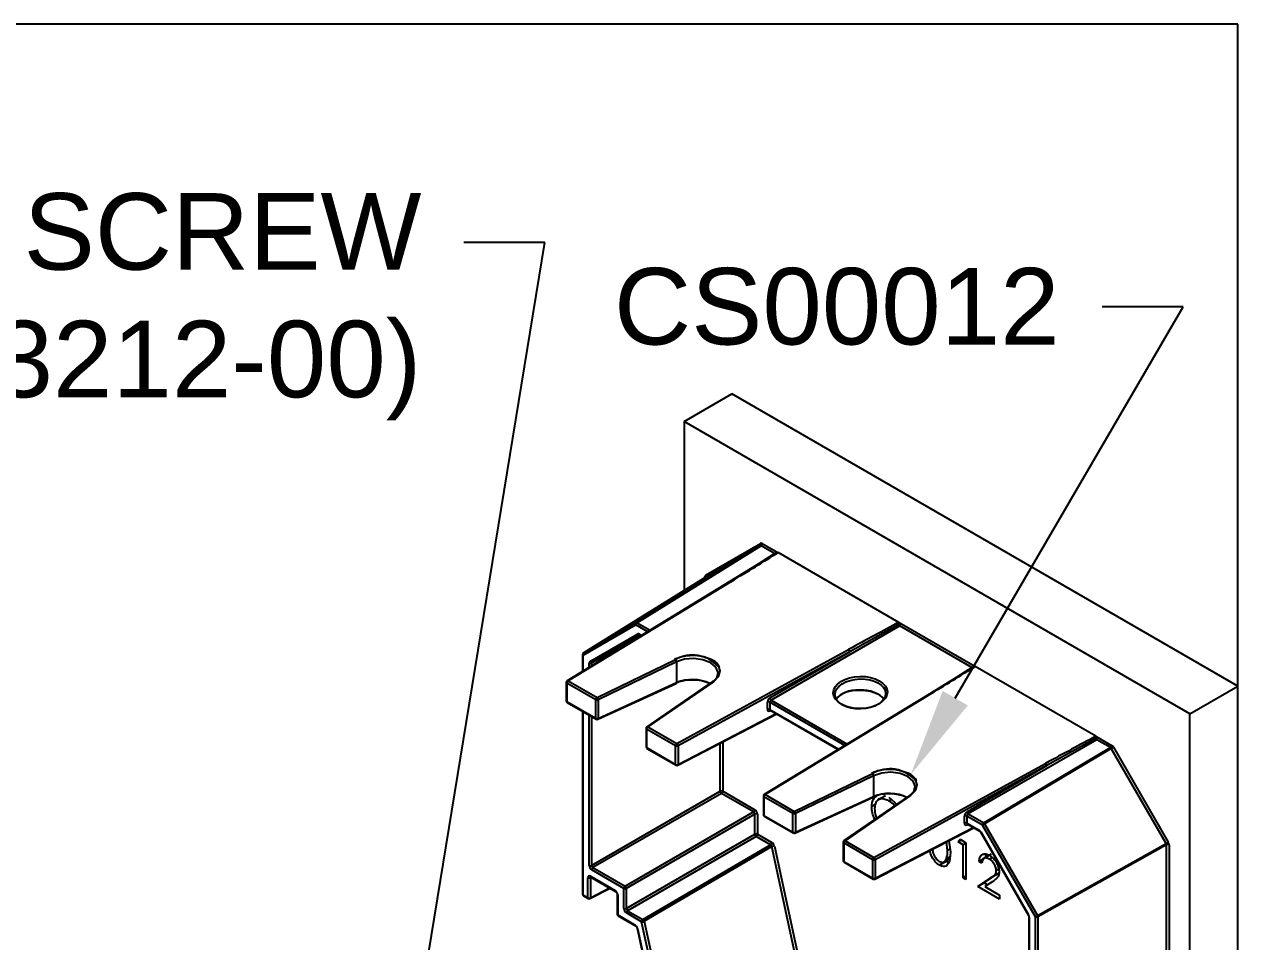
# Model space of a CAD drawing. Extents: x -3.1 to 9.8, y -8.5 to 0.
# Drawn here: x 4.767 to 7.903, y -2.37 to 0 of the extents above; entities that cross this region are included whole.
import ezdxf
from ezdxf import colors
from ezdxf.entities.mleader import LeaderData, LeaderLine
from ezdxf.math import Vec2, Vec3

# ---------------------------------------------------------------- set-up
doc = ezdxf.new("R2010")
doc.units = 0
doc.header["$LTSCALE"] = 0.5
doc.header["$MEASUREMENT"] = 0
doc.layers.add('End Cap', color=92, linetype='CONTINUOUS')
doc.layers.add('FAB DWG', color=221, linetype='CONTINUOUS')
doc.layers.add('Text-Unprinted', color=131, linetype='CONTINUOUS', plot=False)
doc.styles.add('LSAD_Standard', font='arial.ttf')

msp = doc.modelspace()

# ---------------------------------------------------------------- linework, layer by layer
at = {"layer": 'End Cap', "transparency": 16777216}
for p, q in [((6.4723, -1.0261), (6.5958, -0.9548)), ((7.9032, -1.7095), (6.5958, -0.9548)), ((6.4723, -1.0261), (6.4723, -1.4627)), ((7.7797, -1.7808), (6.4723, -1.0261)), ((6.3489, -1.5454), (6.6691, -1.3467)), ((6.6714, -1.3469), (6.3512, -1.5456)), ((6.6691, -1.3467), (6.5273, -1.4286)), ((6.5282, -1.4227), (6.67, -1.3408)), ((6.6691, -1.3467), (6.6714, -1.3469)), ((6.7064, -1.3671), (6.6714, -1.3469)), ((6.6746, -1.3412), (6.7145, -1.3643)), ((6.7128, -1.3645), (6.5911, -1.4395)), ((6.6498, -1.4033), (6.7064, -1.3671)), ((6.7093, -1.3667), (6.7064, -1.3671)), ((7.0274, -1.5448), (6.7153, -1.3646)), ((6.5911, -1.4395), (6.1704, -1.6955)), ((6.5935, -1.4397), (6.1728, -1.6956)), ((6.5273, -1.4286), (6.212, -1.6244)), ((6.5262, -1.4292), (6.5262, -1.4269)), ((6.348, -1.5513), (6.2112, -1.6303)), ((6.212, -1.6244), (6.3489, -1.5454)), ((6.3785, -1.5689), (6.348, -1.5513)), ((6.3512, -1.5456), (6.3848, -1.565)), ((7.0298, -1.5538), (6.6976, -1.7456)), ((7.0298, -1.5486), (6.9005, -1.6208)), ((7.0274, -1.5448), (7.0281, -1.5453)), ((7.0281, -1.5453), (7.2238, -1.6583)), ((7.0298, -1.5486), (7.0298, -1.5538)), ((7.2157, -1.6611), (7.0298, -1.5538)), ((6.229, -1.6459), (6.3526, -1.5745)), ((6.3582, -1.5767), (6.2345, -1.6481)), ((6.2345, -1.6481), (6.3487, -1.587)), ((6.3573, -1.575), (6.363, -1.5783)), ((6.3583, -1.5771), (6.3617, -1.5791)), ((6.2098, -1.6284), (6.2098, -1.6715)), ((6.2112, -1.6303), (6.2112, -1.6707)), ((6.3265, -1.6005), (6.2336, -1.6503)), ((6.4539, -1.8579), (6.8973, -1.6151)), ((6.9005, -1.6208), (6.4571, -1.8637)), ((6.6943, -1.7399), (6.9005, -1.6208)), ((6.2271, -1.661), (6.2271, -1.6502)), ((6.2345, -1.6481), (6.2336, -1.6503)), ((6.2336, -1.6503), (6.2336, -1.657)), ((6.2478, -1.7389), (6.4499, -1.641)), ((6.4529, -1.6469), (6.2508, -1.7448)), ((6.4529, -1.6469), (6.4529, -1.7004)), ((7.2221, -1.6585), (7.1004, -1.7336)), ((7.1591, -1.6973), (7.2157, -1.6611)), ((7.2186, -1.6607), (7.2157, -1.6611)), ((7.5367, -1.8388), (7.2246, -1.6586)), ((6.1681, -1.6995), (6.1681, -1.7474)), ((6.2445, -1.7446), (6.1695, -1.7014)), ((6.1695, -1.7014), (6.1695, -1.7493)), ((6.1728, -1.6956), (6.2478, -1.7389)), ((6.2497, -1.7949), (6.4519, -1.7026)), ((6.2508, -1.7927), (6.4529, -1.7004)), ((6.546, -1.6979), (6.3763, -1.8146)), ((6.5486, -1.698), (6.379, -1.8147)), ((7.7797, -1.7808), (7.9032, -1.7095)), ((7.9032, -4.0008), (7.9032, -1.7095)), ((6.1695, -1.7493), (6.2445, -1.7926)), ((6.1705, -1.7514), (6.2454, -1.7947)), ((6.2445, -1.7926), (6.2445, -1.7446)), ((6.2508, -1.7448), (6.2508, -1.7927)), ((7.1004, -1.7336), (6.6797, -1.9895)), ((7.1028, -1.7337), (6.6821, -1.9897)), ((6.6877, -1.7694), (6.6877, -1.7511)), ((6.6976, -1.7456), (6.6942, -1.7511)), ((6.6942, -1.7511), (6.6942, -1.7695)), ((6.8878, -1.8629), (6.6942, -1.7511)), ((6.6976, -1.7456), (6.8941, -1.859)), ((6.2098, -1.7741), (6.2098, -2.2469)), ((6.2112, -1.7749), (6.2112, -2.2488)), ((6.2271, -2.1725), (6.2271, -1.7841)), ((6.4561, -1.9138), (6.7119, -1.7813)), ((6.4571, -1.9116), (6.7104, -1.7804)), ((6.6942, -1.7695), (6.8723, -1.8723)), ((6.6942, -1.7695), (6.6952, -1.7717)), ((6.6964, -1.7724), (6.6943, -1.7735)), ((6.6952, -1.7717), (6.871, -1.8731)), ((7.7797, -4.0226), (7.7797, -1.7808)), ((6.2336, -1.7879), (6.2336, -2.1726)), ((6.3743, -1.8185), (6.3743, -1.8664)), ((6.379, -1.8147), (6.4539, -1.8579)), ((6.4506, -1.8637), (6.3757, -1.8204)), ((6.3757, -1.8204), (6.3757, -1.8683)), ((7.5391, -1.8478), (7.2069, -2.0396)), ((7.5392, -1.8426), (7.4098, -1.9149)), ((7.5367, -1.8388), (7.5375, -1.8393)), ((7.5375, -1.8393), (7.5773, -1.8624)), ((7.5391, -1.8478), (7.5392, -1.8426)), ((7.5741, -1.868), (7.5391, -1.8478)), ((6.3757, -1.8683), (6.4506, -1.9116)), ((6.3766, -1.8705), (6.4516, -1.9137)), ((6.4506, -1.9116), (6.4506, -1.8637)), ((6.4571, -1.8637), (6.4571, -1.9116)), ((6.5658, -1.9808), (6.5658, -1.857)), ((6.5723, -1.8536), (6.5723, -1.9808)), ((7.2469, -2.0627), (7.5741, -1.868)), ((7.5765, -1.8705), (7.2492, -2.0651)), ((7.5765, -1.8705), (7.5741, -1.868)), ((7.7183, -2.1161), (7.5765, -1.8705)), ((7.582, -1.8673), (7.7238, -2.1129)), ((6.9632, -2.152), (7.4066, -1.9091)), ((6.7571, -2.0329), (6.9593, -1.935)), ((6.9623, -1.9409), (6.7601, -2.0388)), ((6.9623, -1.9409), (6.9623, -1.9945)), ((7.4098, -1.9149), (6.9665, -2.1577)), ((7.2036, -2.0339), (7.4098, -1.9149)), ((6.2336, -2.1726), (6.5658, -1.9808)), ((6.5691, -1.9865), (6.2369, -2.1783)), ((6.6521, -2.0344), (6.5691, -1.9865)), ((6.5723, -1.9808), (6.6553, -2.0288)), ((6.6775, -1.9935), (6.6775, -2.0414)), ((6.7538, -2.0387), (6.6788, -1.9954)), ((6.6788, -1.9954), (6.6788, -2.0433)), ((6.6821, -1.9897), (6.7571, -2.0329)), ((6.759, -2.0889), (6.9612, -1.9966)), ((6.7601, -2.0868), (6.9623, -1.9945)), ((7.0553, -1.9919), (6.8856, -2.1086)), ((7.0579, -1.992), (6.8883, -2.1087)), ((6.9931, -1.9924), (6.9725, -2.0043)), ((6.9758, -2.0024), (6.9768, -1.9978)), ((7.0084, -2.0021), (7.0015, -2.0061)), ((7.0019, -1.9966), (7.0243, -2.0157)), ((6.3199, -2.2262), (6.6521, -2.0344)), ((6.6521, -2.0344), (6.6554, -2.0401)), ((6.9665, -2.0153), (6.9575, -2.0205)), ((6.6554, -2.0401), (6.3232, -2.2319)), ((6.6554, -2.092), (6.6554, -2.0401)), ((6.6619, -2.0402), (6.6619, -2.092)), ((6.6788, -2.0433), (6.7538, -2.0866)), ((6.6798, -2.0455), (6.7547, -2.0887)), ((6.7538, -2.0866), (6.7538, -2.0387)), ((6.7601, -2.0388), (6.7601, -2.0868)), ((7.197, -2.0635), (7.197, -2.0451)), ((7.2035, -2.0452), (7.2069, -2.0396)), ((7.2035, -2.0452), (7.2035, -2.0635)), ((7.2437, -2.0683), (7.2035, -2.0452)), ((7.2035, -2.0635), (7.2344, -2.0813)), ((7.2046, -2.0657), (7.2035, -2.0635)), ((7.2058, -2.0664), (7.2036, -2.0675)), ((7.2046, -2.0657), (7.2353, -2.0834)), ((7.2069, -2.0396), (7.2469, -2.0627)), ((7.3805, -2.3053), (7.2437, -2.0683)), ((7.2492, -2.0651), (7.3861, -2.3021)), ((6.3232, -2.2838), (6.6554, -2.092)), ((6.6587, -2.0977), (6.3265, -2.2895)), ((6.6961, -2.1193), (6.6587, -2.0977)), ((6.6619, -2.092), (6.6993, -2.1136)), ((6.9654, -2.2079), (7.2212, -2.0753)), ((6.9665, -2.2057), (7.2197, -2.0744)), ((7.2383, -2.0867), (7.3619, -2.3008)), ((7.239, -2.0862), (7.3627, -2.3004)), ((6.366, -2.3123), (6.6961, -2.1193)), ((6.6993, -2.1239), (6.3692, -2.3169)), ((6.6961, -2.1193), (6.6993, -2.1239)), ((6.7806, -2.4985), (6.6993, -2.1239)), ((6.7057, -2.1228), (6.787, -2.4974)), ((6.8836, -2.1125), (6.8836, -2.1604)), ((6.9599, -2.1577), (6.885, -2.1144)), ((6.885, -2.1144), (6.885, -2.1623)), ((6.8883, -2.1087), (6.9632, -2.152)), ((7.1533, -2.134), (7.1504, -2.112)), ((7.1595, -2.1304), (7.1533, -2.134)), ((7.1563, -2.1089), (7.1607, -2.1384)), ((7.1808, -2.112), (7.1856, -2.1051)), ((7.1893, -2.1072), (7.1808, -2.112)), ((7.1935, -2.1194), (7.1808, -2.112)), ((7.1856, -2.1051), (7.2009, -2.1139)), ((7.2009, -2.1151), (7.1935, -2.1194)), ((7.1935, -2.2049), (7.1935, -2.1194)), ((7.2009, -2.1139), (7.2009, -2.2092)), ((7.3861, -2.3021), (7.7183, -2.1161)), ((7.7192, -2.1193), (7.387, -2.3054)), ((7.7192, -2.1193), (7.7183, -2.1161)), ((7.7192, -2.7517), (7.7192, -2.1193)), ((7.7257, -2.1194), (7.7257, -2.7517)), ((6.885, -2.1623), (6.9599, -2.2056)), ((6.9599, -2.2056), (6.9599, -2.1577)), ((6.9665, -2.1577), (6.9665, -2.2057)), ((7.1487, -2.1624), (7.1322, -2.172)), ((7.1448, -2.1634), (7.1613, -2.1539)), ((7.1558, -2.1654), (7.1487, -2.1624)), ((7.1583, -2.1515), (7.1501, -2.1562)), ((7.2466, -2.1559), (7.2348, -2.1627)), ((7.2422, -2.167), (7.2348, -2.1627)), ((7.2664, -2.1437), (7.2457, -2.1556)), ((7.2513, -2.1532), (7.2533, -2.1433)), ((7.2684, -2.1519), (7.2613, -2.1561)), ((6.2336, -2.1726), (6.2369, -2.1783)), ((6.3167, -2.2319), (6.2337, -2.184)), ((6.2369, -2.1783), (6.3199, -2.2262)), ((6.8859, -2.1645), (6.9609, -2.2078)), ((7.2856, -2.182), (7.2792, -2.1857)), ((7.2801, -2.1964), (7.2868, -2.1915)), ((6.2238, -2.2561), (6.2238, -2.2042)), ((6.2303, -2.2043), (6.2313, -2.2021)), ((6.2324, -2.2032), (6.2303, -2.2043)), ((6.2303, -2.2043), (6.2303, -2.2561)), ((6.2304, -2.2004), (6.2944, -2.2374)), ((6.2313, -2.2025), (6.2953, -2.2395)), ((6.2314, -2.2026), (6.2313, -2.2025)), ((7.2009, -2.2006), (7.1935, -2.2049)), ((7.2009, -2.2092), (7.1935, -2.2049)), ((7.2316, -2.2269), (7.2636, -2.2059)), ((7.2481, -2.2174), (7.2316, -2.2269)), ((7.2481, -2.2174), (7.2801, -2.1964)), ((7.2568, -2.2224), (7.2481, -2.2174)), ((7.2699, -2.2138), (7.2493, -2.2273)), ((7.2801, -2.1964), (7.2636, -2.2059)), ((6.2112, -2.2488), (6.2238, -2.2561)), ((6.2121, -2.2509), (6.2247, -2.2582)), ((6.2292, -2.2583), (6.2812, -2.2313)), ((6.2303, -2.2561), (6.2797, -2.2305)), ((6.2996, -2.2469), (6.2996, -2.2987)), ((6.301, -2.2488), (6.301, -2.3006)), ((6.3167, -2.2837), (6.3167, -2.2319)), ((6.3232, -2.2319), (6.3232, -2.2838)), ((7.2877, -2.2593), (7.2316, -2.2269)), ((7.2493, -2.2273), (7.2877, -2.2495)), ((7.2877, -2.2495), (7.2877, -2.2593)), ((6.3232, -2.2838), (6.3265, -2.2895)), ((6.301, -2.3006), (6.3458, -2.3265)), ((6.3019, -2.3028), (6.3468, -2.3287)), ((6.3628, -2.318), (6.3233, -2.2952)), ((6.3265, -2.2895), (6.366, -2.3123)), ((6.4249, -2.6042), (6.3628, -2.318)), ((6.3692, -2.3169), (6.4313, -2.6031)), ((7.3632, -2.305), (7.3632, -2.8273)), ((7.3646, -2.3069), (7.3646, -2.8292)), ((7.3805, -2.9238), (7.3805, -2.3053)), ((7.387, -2.3054), (7.387, -2.9239)), ((6.3509, -2.3348), (6.4081, -2.5981)), ((6.3522, -2.3357), (6.4094, -2.5993))]:
    msp.add_line(p, q, dxfattribs=at)
at = {"layer": 'End Cap', "transparency": 16777216, "flags": 128}
for points in [[(6.545, -1.7), (6.5569, -1.6879), (6.5603, -1.6741), (6.5548, -1.6606), (6.5412, -1.6491), (6.5213, -1.6412), (6.4978, -1.6381), (6.4739, -1.64), (6.4529, -1.6469)], [(6.5612, -1.6588), (6.5649, -1.6702), (6.5613, -1.685), (6.5486, -1.698)], [(7.5765, -1.8705), (7.5772, -1.8701), (7.5779, -1.8697), (7.5787, -1.8692), (7.5794, -1.8688), (7.5802, -1.8683), (7.5809, -1.8679), (7.5815, -1.8676), (7.582, -1.8673)], [(7.0543, -1.9941), (7.0662, -1.9819), (7.0696, -1.9682), (7.0641, -1.9546), (7.0505, -1.9431), (7.0306, -1.9353), (7.0071, -1.9321), (6.9833, -1.9341), (6.9623, -1.9409)], [(7.0705, -1.9528), (7.0742, -1.9642), (7.0706, -1.979), (7.0579, -1.992)], [(7.2437, -2.0683), (7.2442, -2.068), (7.2448, -2.0677), (7.2455, -2.0673), (7.2462, -2.0669), (7.247, -2.0664), (7.2478, -2.066), (7.2485, -2.0655), (7.2492, -2.0651)], [(7.2383, -2.0867), (7.2383, -2.0867), (7.2384, -2.0866), (7.2386, -2.0865), (7.239, -2.0862)], [(7.7183, -2.1161), (7.7189, -2.1157), (7.7197, -2.1153), (7.7205, -2.1148), (7.7212, -2.1144), (7.722, -2.1139), (7.7227, -2.1135), (7.7233, -2.1132), (7.7238, -2.1129)], [(7.3805, -2.3053), (7.381, -2.305), (7.3816, -2.3047), (7.3823, -2.3043), (7.3831, -2.3039), (7.3838, -2.3034), (7.3846, -2.303), (7.3854, -2.3025), (7.3861, -2.3021)]]:
    msp.add_lwpolyline(points, dxfattribs=at)
at = {"layer": 'End Cap', "transparency": 16777216}
for centre, radius, start, end in [((6.6664, -1.3433), 0.00433, 308.0318, 34.9687), ((6.6675, -1.3409), 0.0072, 303.536, 357.3289), ((6.5251, -1.4292), 0.00254, 18.7168, 64.3693), ((6.5246, -1.4251), 0.00433, 308.0233, 34.9772), ((6.5922, -1.4416), 0.00233, 54.367, 117.3142), ((6.3515, -1.5488), 0.00433, 128.032, 214.9753), ((6.3552, -1.5516), 0.0072, 123.5377, 177.3317), ((6.3498, -1.5475), 0.00238, 54.7936, 113.9037), ((6.3567, -1.5726), 0.00445, 205.6396, 283.6167), ((6.3595, -1.5753), 0.00224, 172.8146, 235.8569), ((6.2145, -1.6284), 0.00467, 121.8484, 180), ((6.2121, -1.6282), 0.0023, 185.0116, 246.3141), ((6.2147, -1.6278), 0.00433, 128.0322, 214.9751), ((6.4945, -1.719), 0.0898, 42.0907, 119.7515), ((6.8931, -1.6211), 0.00734, 2.4155, 55.8421), ((6.2304, -1.6438), 0.0072, 242.6701, 296.4607), ((6.2329, -1.6441), 0.00433, 205.0229, 291.9656), ((6.4452, -1.6471), 0.00779, 1.9809, 52.1179), ((6.1728, -1.6995), 0.00467, 121.3136, 180), ((6.1704, -1.6993), 0.00224, 184.1519, 247.1739), ((6.1767, -1.7017), 0.00717, 122.5998, 177.3997), ((6.1714, -1.6975), 0.00233, 54.3822, 117.299), ((6.4507, -1.7007), 0.00221, 300.7705, 7.3481), ((6.5473, -1.7001), 0.00254, 57.8967, 120.6184), ((6.1728, -1.7474), 0.00467, 180, 240.0027), ((6.1704, -1.7472), 0.00224, 184.1519, 247.1739), ((6.1718, -1.7496), 0.00232, 173.9188, 234.7527), ((6.2516, -1.745), 0.00717, 122.5998, 177.3997), ((6.2478, -1.7382), 0.00726, 242.8016, 294.3102), ((6.243, -1.7451), 0.00779, 1.9988, 52.1021), ((6.6909, -1.7575), 0.0072, 62.6826, 116.4522), ((6.7018, -1.7393), 0.00753, 184.0028, 235.9977), ((7.1015, -1.7356), 0.00233, 54.367, 117.3142), ((6.6909, -1.7759), 0.0072, 62.6826, 116.4522), ((6.6969, -1.7733), 0.00262, 137.2293, 183.1243), ((6.2478, -1.7861), 0.00726, 242.8016, 294.3102), ((6.2468, -1.7928), 0.00232, 173.9188, 234.7527), ((6.2478, -1.7907), 0.00467, 240.0027, 294.5413), ((6.2485, -1.793), 0.00229, 301.9842, 6.1213), ((6.379, -1.8185), 0.00467, 124.5274, 180), ((6.3766, -1.8183), 0.00232, 185.3546, 245.9712), ((6.3828, -1.8207), 0.00717, 122.5998, 177.3997), ((6.3776, -1.8168), 0.00254, 57.9025, 120.6225), ((6.379, -1.8664), 0.00467, 180, 240.0027), ((6.3766, -1.8662), 0.00226, 184.4456, 246.8801), ((6.3779, -1.8686), 0.00226, 172.9891, 235.6823), ((6.4578, -1.864), 0.00717, 122.5998, 177.3997), ((6.4539, -1.8573), 0.0072, 242.6763, 296.4545), ((6.4498, -1.864), 0.00735, 2.4156, 55.8343), ((7.5702, -1.862), 0.0072, 303.536, 357.3289), ((6.4539, -1.9052), 0.0072, 242.6763, 296.4545), ((6.4529, -1.9119), 0.00226, 172.9891, 235.6823), ((6.4549, -1.9119), 0.00229, 301.9669, 6.1533), ((7.4025, -1.9152), 0.00734, 2.4155, 55.8421), ((6.4539, -1.9097), 0.00467, 240.0027, 297.4004), ((7.0038, -2.013), 0.0898, 42.0907, 119.7515), ((6.9545, -1.9412), 0.00779, 1.9805, 52.1204), ((6.569, -1.9872), 0.0072, 62.6744, 116.4623), ((6.5733, -1.9803), 0.00753, 184.0034, 235.9951), ((6.5651, -1.9805), 0.0072, 303.536, 357.329), ((6.6821, -1.9935), 0.00467, 121.3136, 180), ((6.6797, -1.9933), 0.00225, 184.2461, 247.0842), ((6.686, -1.9957), 0.00717, 122.5998, 177.3997), ((6.6808, -1.9916), 0.00233, 54.3822, 117.299), ((6.9601, -1.9947), 0.00221, 300.7705, 7.3481), ((7.0566, -1.9941), 0.00254, 57.8967, 120.6184), ((6.6481, -2.0284), 0.0072, 303.536, 357.329), ((6.7609, -2.039), 0.00717, 122.5998, 177.3997), ((6.7523, -2.0391), 0.00779, 2.0037, 52.0972), ((7.2111, -2.0334), 0.00753, 184.006, 235.9945), ((6.6586, -2.0466), 0.0072, 62.6747, 116.4601), ((6.6821, -2.0414), 0.00467, 180, 240.0027), ((6.6797, -2.0413), 0.00225, 184.2461, 247.0842), ((6.6811, -2.0436), 0.00232, 173.9188, 234.7527), ((6.7571, -2.0322), 0.00726, 242.8016, 294.3102), ((7.2002, -2.0516), 0.0072, 62.6826, 116.4522), ((7.2002, -2.0699), 0.0072, 62.6826, 116.4522), ((7.2062, -2.0673), 0.00262, 137.2345, 183.1067), ((7.2509, -2.0687), 0.0072, 123.5377, 177.3317), ((7.2431, -2.0686), 0.00698, 29.3718, 57.5284), ((6.6586, -2.0984), 0.0072, 62.6747, 116.4601), ((6.6629, -2.0915), 0.00753, 184.0042, 235.9962), ((6.6547, -2.0917), 0.0072, 303.5361, 357.3289), ((6.7571, -2.0801), 0.00726, 242.8016, 294.3102), ((6.7561, -2.0868), 0.00232, 173.9188, 234.7527), ((6.7571, -2.0847), 0.00467, 240.0027, 294.5413), ((6.7578, -2.087), 0.00229, 301.9842, 6.1213), ((7.2366, -2.0816), 0.00225, 172.8854, 234.9242), ((6.6921, -2.1133), 0.0072, 303.5361, 357.3289), ((6.704, -2.1327), 0.00997, 80.5943, 118.513), ((6.8883, -2.1125), 0.00467, 124.5274, 180), ((6.8859, -2.1123), 0.00232, 185.328, 245.9977), ((6.8921, -2.1147), 0.00717, 122.5998, 177.3997), ((6.8869, -2.1108), 0.00254, 57.8997, 120.6253), ((7.7224, -2.1258), 0.0072, 62.6759, 116.4588), ((6.8883, -2.1604), 0.00467, 180, 240.0027), ((6.8859, -2.1603), 0.00226, 184.4177, 246.9081), ((6.8872, -2.1626), 0.00226, 172.9891, 235.6823), ((6.9671, -2.158), 0.00717, 122.5998, 177.3997), ((6.9633, -2.1513), 0.0072, 242.6763, 296.4545), ((6.9591, -2.158), 0.00735, 2.418, 55.8319), ((6.2304, -2.1661), 0.0072, 242.6701, 296.4607), ((6.2409, -2.1843), 0.0072, 123.5377, 177.3313), ((6.2271, -2.1978), 0.0072, 242.6737, 296.4571), ((6.2327, -2.2007), 0.00231, 173.7582, 234.9129), ((6.3239, -2.2322), 0.0072, 123.5377, 177.3313), ((6.3157, -2.2324), 0.00753, 3.9882, 56.0121), ((6.9633, -2.1992), 0.0072, 242.6763, 296.4545), ((6.9622, -2.2059), 0.00226, 172.9891, 235.6823), ((6.9632, -2.2037), 0.00467, 240.0027, 297.4004), ((6.9642, -2.2059), 0.00229, 301.9669, 6.1533), ((6.2145, -2.2469), 0.00467, 180, 240.0027), ((6.2121, -2.2467), 0.0023, 185.0116, 246.3141), ((6.2135, -2.249), 0.00231, 173.7533, 234.9179), ((6.2261, -2.2563), 0.00231, 173.7533, 234.9179), ((6.2271, -2.2497), 0.0072, 242.6737, 296.4571), ((6.2279, -2.2563), 0.00236, 302.9644, 5.1559), ((6.2967, -2.2376), 0.0023, 173.5903, 234.2913), ((6.3019, -2.2466), 0.00234, 186.3887, 245.8255), ((6.32, -2.2255), 0.0072, 242.6737, 296.4571), ((6.2271, -2.2542), 0.00467, 240.0027, 297.4004), ((6.32, -2.2773), 0.0072, 242.6737, 296.4571), ((6.3043, -2.2987), 0.00467, 180, 240.0027), ((6.3019, -2.2985), 0.0023, 185.0116, 246.3141), ((6.3033, -2.3009), 0.00231, 173.7533, 234.9179), ((6.3305, -2.2955), 0.0072, 123.5378, 177.3312), ((6.37, -2.3183), 0.0072, 123.5378, 177.3312), ((6.3644, -2.3081), 0.00997, 260.591, 298.5135), ((6.3617, -2.3186), 0.00764, 13.2224, 56.0565), ((6.9482, -1.5838), 0.8279, 299.9855, 300.0449), ((7.3655, -2.3048), 0.0023, 185.0506, 246.3134), ((7.3838, -2.2989), 0.0072, 242.6724, 296.4584), ((7.3801, -2.3057), 0.00698, 2.473, 30.6279), ((6.3481, -2.3268), 0.00229, 173.4248, 234.4457), ((6.3523, -2.3343), 0.00146, 201.8326, 266.2512)]:
    msp.add_arc(centre, radius, start, end, dxfattribs=at)
for centre, major_axis, ratio, start_param, end_param in [((6.6746, -1.3489), (-0.00467, 0.00809), 0.577218, 5.498294, 6.283408), ((6.5867, -1.436), (0.2457, 0.1494), 0.023266, 4.725815, 5.248728), ((6.5329, -1.4307), (-0.00467, 0.00809), 0.577218, 6.283125, 7.068239), ((6.9037, -1.619), (0.2589, 0.1417), 0.022079, 1.060623, 1.583537), ((6.3573, -1.5826), (-0.00467, 0.00809), 0.577218, 5.498294, 6.283408), ((6.2337, -1.654), (-0.00467, 0.00809), 0.577218, 6.283125, 7.068239), ((7.096, -1.73), (0.2457, 0.1494), 0.023266, 4.725815, 5.248728), ((6.4949, -1.7331), (0.07, -0.0015), 0.561981, 0.908741, 2.281348), ((6.495, -1.7292), (0.0654, -0.0015), 0.560874, 0.846626, 2.282185), ((6.9279, -1.7558), (0.0654, -0.0015), 0.560874, 0.394883, 2.829331), ((6.9278, -1.7597), (0.07, -0.0015), 0.561981, 0.80628, 2.359162), ((6.6945, -1.7474), (0.00486, 0.00798), 0.592292, 0.825291, 2.369907), ((6.6945, -1.7657), (0.00486, 0.00798), 0.592292, 2.369907, 3.914523), ((7.413, -1.913), (0.2589, 0.1417), 0.022079, 1.060623, 1.583537), ((7.5773, -1.87), (-0.00467, 0.00809), 0.577545, 4.712896, 5.498011), ((7.0042, -2.0271), (0.07, -0.0015), 0.561981, 0.908741, 2.281348), ((7.0043, -2.0232), (0.0654, -0.0015), 0.560874, 0.846626, 2.282185), ((6.6553, -2.0364), (-0.00467, 0.00809), 0.577777, 3.927415, 5.497526), ((7.2038, -2.0414), (0.00486, 0.00798), 0.592292, 0.825291, 2.369907), ((7.2038, -2.0598), (0.00486, 0.00798), 0.592292, 2.369907, 3.914523), ((7.2344, -2.0889), (-0.00467, 0.00809), 0.577545, 4.712896, 5.498011), ((6.6993, -2.1213), (-0.00467, 0.00809), 0.57768, 4.206731, 5.497759), ((7.7191, -2.1156), (-0.00467, 0.00809), 0.577545, 3.92693, 4.712044), ((6.2337, -2.1763), (-0.00467, 0.00809), 0.577777, 0.785822, 2.355933), ((6.2304, -2.208), (-0.00467, 0.00809), 0.576986, 5.498211, 7.068322), ((6.2944, -2.245), (-0.00467, 0.00809), 0.577777, 3.927415, 5.497526), ((6.3233, -2.2875), (-0.00467, 0.00809), 0.577777, 0.785822, 2.355933), ((7.358, -2.3031), (-0.00467, 0.00809), 0.577545, 3.92693, 4.712044), ((6.3458, -2.3342), (-0.00467, 0.00809), 0.57768, 4.206731, 5.497759)]:
    msp.add_ellipse(centre, major_axis=major_axis, ratio=ratio, start_param=start_param, end_param=end_param, dxfattribs=at)
for centre, major_axis, ratio in [((6.9278, -1.7259), (0.07, 0.0016), 0.592198), ((6.9279, -1.7297), (0.0654, 0.0016), 0.593247)]:
    msp.add_ellipse(centre, major_axis=major_axis, ratio=ratio, dxfattribs=at)
for points, knots in [([(6.7128, -1.3645), (6.7128, -1.3645), (6.7131, -1.3642), (6.7137, -1.3641), (6.7142, -1.3642), (6.7145, -1.3643)], [0, 0, 0, 0, 0.029436, 0.510772, 1, 1, 1, 1]), ([(6.7145, -1.3643), (6.7146, -1.3643), (6.7148, -1.3644), (6.7151, -1.3645), (6.7153, -1.3646)], [0, 0, 0, 0, 0.268653, 1, 1, 1, 1]), ([(6.5277, -1.4282), (6.5277, -1.4282), (6.5277, -1.4281), (6.5275, -1.4284), (6.5273, -1.4286), (6.5272, -1.4286)], [0, 0, 0, 0, 0.117859, 0.733627, 1, 1, 1, 1]), ([(7.0281, -1.5453), (7.0285, -1.5456), (7.0291, -1.5463), (7.0298, -1.5475), (7.0298, -1.5483), (7.0298, -1.5486)], [0, 0, 0, 0, 0.381945, 0.765202, 1, 1, 1, 1]), ([(6.3577, -1.5769), (6.3577, -1.5769), (6.3576, -1.5769), (6.3579, -1.5769), (6.3582, -1.5771), (6.3583, -1.5771)], [0, 0, 0, 0, 0.241769, 0.836046, 1, 1, 1, 1]), ([(6.5279, -1.6361), (6.5233, -1.6346), (6.5106, -1.6305), (6.4862, -1.6302), (6.4635, -1.6339), (6.452, -1.6389), (6.4479, -1.6406)], [0, 0, 0, 0, 0.183917, 0.504288, 0.825068, 1, 1, 1, 1]), ([(6.5641, -1.6602), (6.562, -1.6568), (6.5567, -1.6483), (6.5433, -1.6399), (6.5315, -1.6369), (6.5279, -1.6361)], [0, 0, 0, 0, 0.308168, 0.789174, 1, 1, 1, 1]), ([(7.2221, -1.6585), (7.2221, -1.6585), (7.2224, -1.6582), (7.223, -1.6581), (7.2236, -1.6582), (7.2238, -1.6583)], [0, 0, 0, 0, 0.029436, 0.510683, 1, 1, 1, 1]), ([(7.2238, -1.6583), (7.2239, -1.6583), (7.2242, -1.6584), (7.2244, -1.6585), (7.2246, -1.6586)], [0, 0, 0, 0, 0.232116, 1, 1, 1, 1]), ([(6.6948, -1.7715), (6.6948, -1.7715), (6.6947, -1.7715), (6.695, -1.7716), (6.6953, -1.7717)], [0, 0, 0, 0, 0.26291, 1, 1, 1, 1]), ([(7.5375, -1.8393), (7.5378, -1.8396), (7.5385, -1.8403), (7.5391, -1.8415), (7.5391, -1.8423), (7.5392, -1.8426)], [0, 0, 0, 0, 0.3818983, 0.7652284, 1, 1, 1, 1]), ([(7.0373, -1.9301), (7.0326, -1.9286), (7.0199, -1.9245), (6.9956, -1.9242), (6.9728, -1.928), (6.9613, -1.9329), (6.9572, -1.9346)], [0, 0, 0, 0, 0.183917, 0.504287, 0.825069, 1, 1, 1, 1]), ([(7.0734, -1.9542), (7.0713, -1.9509), (7.066, -1.9424), (7.0526, -1.9339), (7.0408, -1.931), (7.0373, -1.9301)], [0, 0, 0, 0, 0.308168, 0.789179, 1, 1, 1, 1]), ([(6.9575, -2.0205), (6.9581, -2.0132), (6.9591, -2.0006), (6.967, -1.9958), (6.9704, -1.9937)], [0, 0, 0, 0, 0.5776555, 1, 1, 1, 1]), ([(7.0015, -2.0061), (6.9962, -2.0037), (6.9856, -1.999), (6.9734, -2.0023), (6.966, -2.0117), (6.9653, -2.0208), (6.9649, -2.0254)], [0, 0, 0, 0, 0.279854, 0.559518, 0.779685, 1, 1, 1, 1]), ([(7.0168, -2.0184), (7.0166, -2.0181), (7.0124, -2.0121), (7.0068, -2.009), (7.0015, -2.0061)], [0, 0, 0, 0, 0.047047, 1, 1, 1, 1]), ([(6.9654, -2.0537), (6.9631, -2.0483), (6.9581, -2.0368), (6.9577, -2.0261), (6.9575, -2.0205)], [0, 0, 0, 0, 0.471853, 1, 1, 1, 1]), ([(6.9649, -2.0254), (6.9651, -2.032), (6.9654, -2.0402), (6.9699, -2.0484), (6.9708, -2.05)], [0, 0, 0, 0, 0.802971, 1, 1, 1, 1]), ([(7.2041, -2.0655), (7.2041, -2.0655), (7.204, -2.0655), (7.2043, -2.0656), (7.2046, -2.0657)], [0, 0, 0, 0, 0.263356, 1, 1, 1, 1]), ([(7.2353, -2.0834), (7.2355, -2.0836), (7.2361, -2.0839), (7.2371, -2.0849), (7.2378, -2.0859), (7.2382, -2.0866), (7.2383, -2.0867)], [0, 0, 0, 0, 0.247111, 0.566533, 0.923572, 1, 1, 1, 1]), ([(7.1322, -2.172), (7.1298, -2.1704), (7.1249, -2.1671), (7.1163, -2.1571), (7.1093, -2.1446), (7.1086, -2.1363), (7.1084, -2.1337)], [0, 0, 0, 0, 0.206429, 0.412839, 0.822501, 1, 1, 1, 1]), ([(7.1147, -2.1338), (7.1148, -2.1351), (7.1152, -2.141), (7.1202, -2.1502), (7.1267, -2.1584), (7.1305, -2.161), (7.1324, -2.1623)], [0, 0, 0, 0, 0.127621, 0.561963, 0.781095, 1, 1, 1, 1]), ([(7.1607, -2.1384), (7.1602, -2.1495), (7.1595, -2.1663), (7.1483, -2.1756), (7.1395, -2.1755), (7.1346, -2.1731), (7.1322, -2.172)], [0, 0, 0, 0, 0.499406, 0.748743, 0.874373, 1, 1, 1, 1]), ([(7.1324, -2.1623), (7.1347, -2.1633), (7.1392, -2.1653), (7.1462, -2.1638), (7.1486, -2.1591), (7.1501, -2.1562)], [0, 0, 0, 0, 0.280257, 0.560783, 1, 1, 1, 1]), ([(7.1501, -2.1562), (7.1512, -2.1524), (7.1531, -2.1456), (7.1532, -2.1376), (7.1533, -2.134)], [0, 0, 0, 0, 0.559599, 1, 1, 1, 1]), ([(7.2348, -2.1627), (7.2352, -2.1584), (7.2362, -2.1497), (7.2432, -2.1432), (7.2522, -2.142), (7.2585, -2.145), (7.2617, -2.1465)], [0, 0, 0, 0, 0.2800285, 0.5595143, 0.7796684, 1, 1, 1, 1]), ([(7.2613, -2.1561), (7.2585, -2.1548), (7.2528, -2.1522), (7.2465, -2.1545), (7.243, -2.1599), (7.2425, -2.1647), (7.2422, -2.167)], [0, 0, 0, 0, 0.279703, 0.558847, 0.779178, 1, 1, 1, 1]), ([(7.2792, -2.1857), (7.2788, -2.1826), (7.2782, -2.1763), (7.2731, -2.1671), (7.2673, -2.1601), (7.2633, -2.1574), (7.2613, -2.1561)], [0, 0, 0, 0, 0.279126, 0.558978, 0.779355, 1, 1, 1, 1]), ([(7.2617, -2.1465), (7.2654, -2.149), (7.2727, -2.1541), (7.2809, -2.1666), (7.2858, -2.1788), (7.2863, -2.1858), (7.2866, -2.1892)], [0, 0, 0, 0, 0.279889, 0.559225, 0.779583, 1, 1, 1, 1]), ([(7.2636, -2.2059), (7.2675, -2.2035), (7.2731, -2.2001), (7.2785, -2.1931), (7.279, -2.1882), (7.2792, -2.1857)], [0, 0, 0, 0, 0.560719, 0.780533, 1, 1, 1, 1]), ([(7.2866, -2.1892), (7.2863, -2.1928), (7.2856, -2.2), (7.279, -2.2076), (7.2734, -2.2115), (7.2699, -2.2138)], [0, 0, 0, 0, 0.2792882, 0.5591539, 1, 1, 1, 1]), ([(6.2307, -2.2023), (6.2307, -2.2023), (6.2308, -2.2023), (6.2312, -2.2025), (6.2313, -2.2025)], [0, 0, 0, 0, 0.593683, 1, 1, 1, 1]), ([(6.2953, -2.2395), (6.2956, -2.2397), (6.2962, -2.2401), (6.2973, -2.2412), (6.2984, -2.2428), (6.2991, -2.2444), (6.2996, -2.2459), (6.2996, -2.2466), (6.2996, -2.2469)], [0, 0, 0, 0, 0.161698, 0.325682, 0.504831, 0.69237, 0.859149, 1, 1, 1, 1]), ([(7.3619, -2.3008), (7.3621, -2.3012), (7.3626, -2.3022), (7.3631, -2.3036), (7.3632, -2.3046), (7.3632, -2.3049), (7.3632, -2.305)], [0, 0, 0, 0, 0.253381, 0.622958, 0.934859, 1, 1, 1, 1]), ([(6.3468, -2.3287), (6.3471, -2.3289), (6.3477, -2.3292), (6.3488, -2.3304), (6.3498, -2.3319), (6.3506, -2.3335), (6.3508, -2.3344), (6.3509, -2.3348)], [0, 0, 0, 0, 0.190789, 0.389025, 0.605889, 0.833317, 1, 1, 1, 1])]:
    msp.add_open_spline(points, degree=3, knots=knots, dxfattribs=at)
at = {"layer": 'Text-Unprinted', "ltscale": 0.5, "transparency": 16777216}
msp.add_lwpolyline([(7.9032, 0), (0, 0), (0, -8.4768), (7.9032, -8.4768)], close=True, dxfattribs=at)

# ---------------------------------------------------------------- leaders
at = {"layer": 'FAB DWG', "ltscale": 0.5, "transparency": 16777216}
ml = msp.add_multileader_mtext('Standard', dxfattribs=at)
ml.set_content('8-32 SPADE SCREW\\P(HW83212-00)', color=256, style='LSAD_Standard')
ml.set_leader_properties()
ml.build(insert=Vec2(0, 0))
ml.multileader.update_dxf_attribs({"text_left_attachment_type": 2, "dogleg_length": 0.36, "arrow_head_size": 0.2284})
ctx = ml.context
ctx.base_point, ctx.char_height, ctx.arrow_head_size, ctx.landing_gap_size, ctx.plane_origin = Vec3(3.0274, -0.7321), 0.197711, 0.2284, 0.1096, Vec3(2.8323, 15.841)
ctx.left_attachment, ctx.text_align_type = 2, 2
notes = []
notes.append((ctx, [(1, (1, 1, 0), (6.1129, -0.564), (-1, 0), 0.2098, [(1, [(5.2218, -2.555), (5.7383, -2.8532)], 0, [])])]))
ctx.mtext.insert, ctx.mtext.width, ctx.mtext.defined_height, ctx.mtext.alignment, ctx.mtext.flow_direction = Vec3(5.7935, -0.4361), 4.716156, 0.7905, 3, 5
ml = msp.add_multileader_mtext('Standard', dxfattribs=at)
ml.set_content('CS00012', color=256, style='LSAD_Standard')
ml.set_leader_properties()
ml.build(insert=Vec2(0, 0))
ml.multileader.update_dxf_attribs({"text_left_attachment_type": 2, "dogleg_length": 0.36, "arrow_head_size": 0.2284})
ctx = ml.context
ctx.base_point, ctx.char_height, ctx.arrow_head_size, ctx.landing_gap_size, ctx.plane_origin = Vec3(6.2098, -0.7316), 0.19771, 0.2284, 0.1096, Vec3(8.8482, 14.2235)
ctx.left_attachment, ctx.text_align_type = 2, 2
notes.append((ctx, [(1, (1, 1, 0), (7.7623, -0.7299), (-1, 0), 0.2098, [(1, [(7.0582, -1.9379)], 0, [])])]))
ctx.mtext.insert, ctx.mtext.width, ctx.mtext.defined_height, ctx.mtext.alignment, ctx.mtext.flow_direction = Vec3(7.4428, -0.6294), 4.716156, 0.7905, 3, 5
for ctx, leaders in notes:
    for number, flags, end, landing, length, lines in leaders:
        leader = LeaderData()
        leader.index, (leader.has_last_leader_line, leader.has_dogleg_vector, leader.attachment_direction) = number, flags
        leader.last_leader_point, leader.dogleg_vector, leader.dogleg_length = Vec3(end), Vec3(landing), length
        for number, points, colour, breaks in lines:
            line = LeaderLine()
            line.index, line.vertices, line.color, line.breaks = number, Vec3.list(points), colors.encode_raw_color(colour), breaks
            leader.lines.append(line)
        ctx.leaders.append(leader)

doc.saveas('drawing.dxf')
